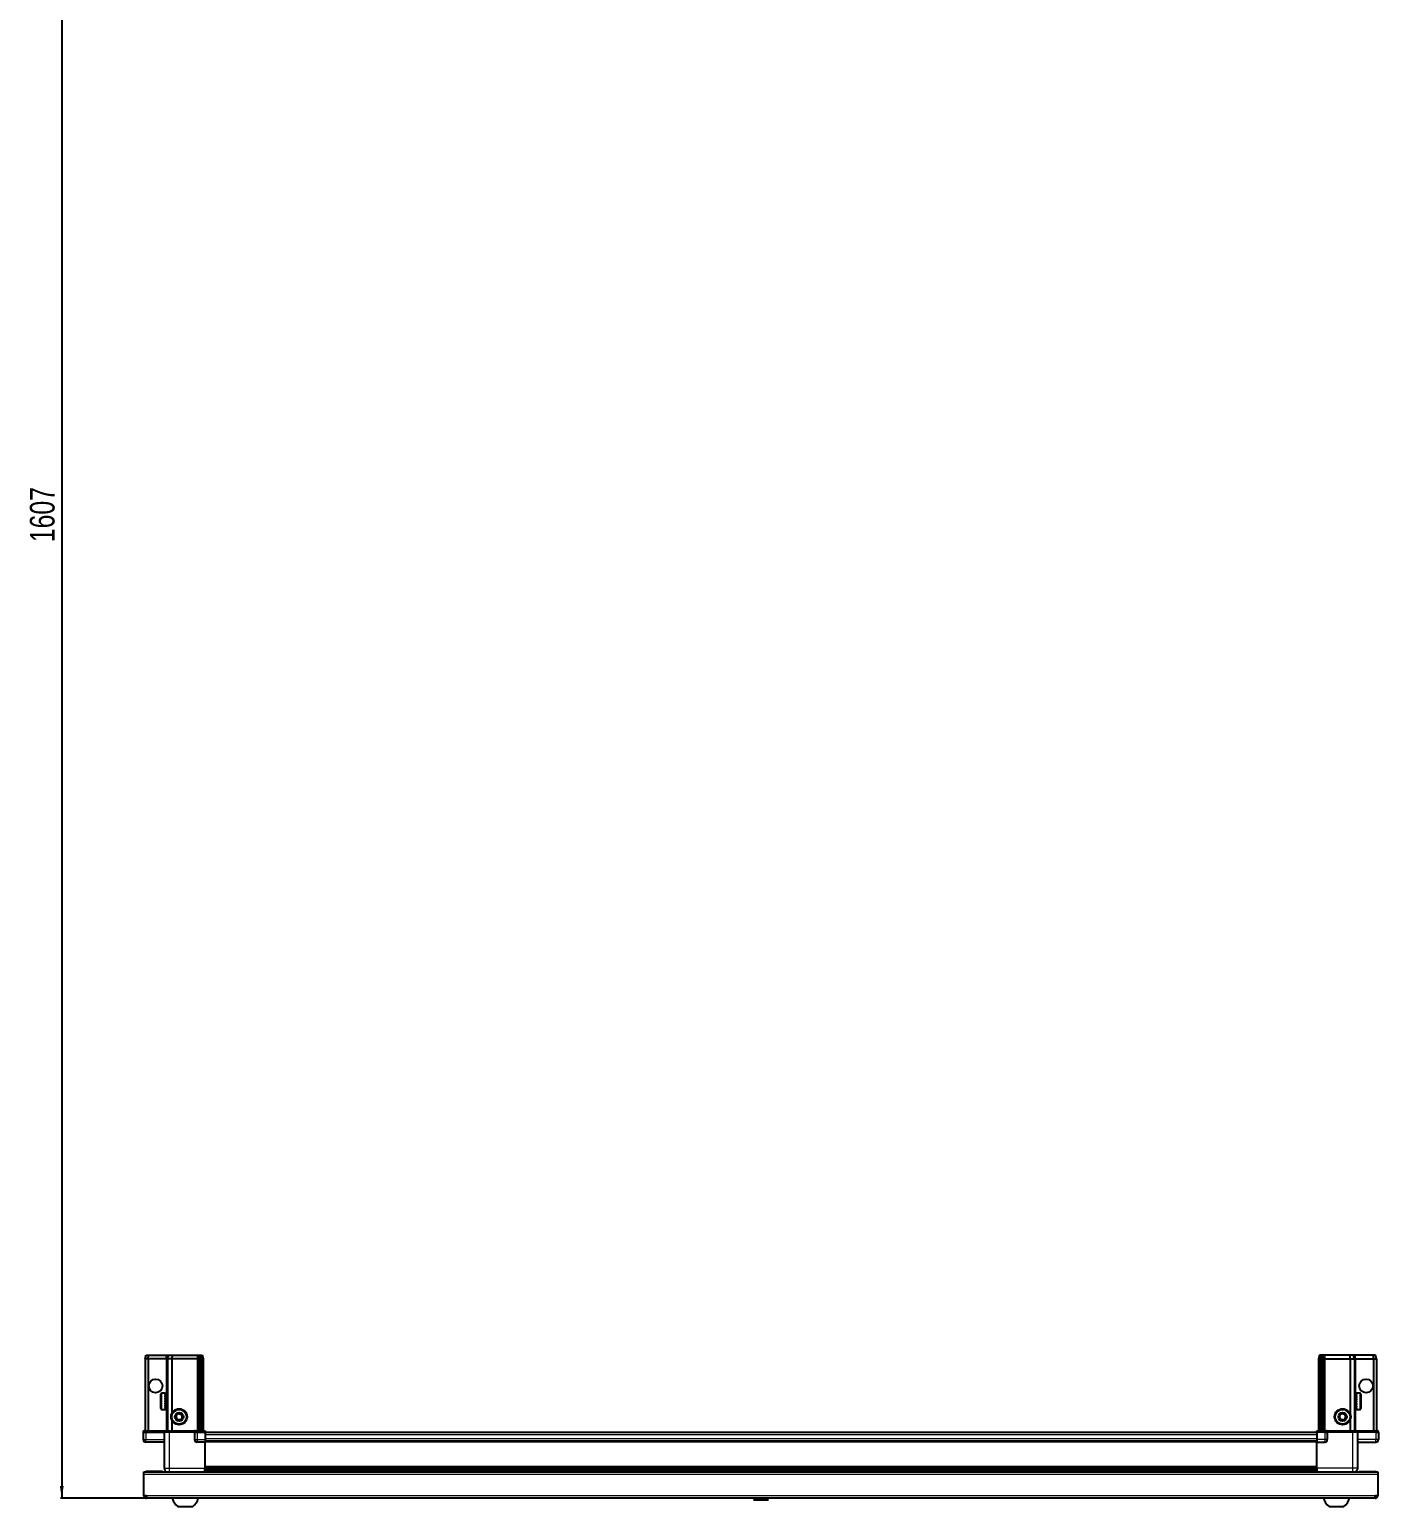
# Model space of a CAD drawing. Header units: millimetres. Extents: x 1415 to 5525, y -865 to 1603.
# Drawn here: x 1479 to 2571, y -865 to 330 of the extents above; entities that cross this region are included whole.
import ezdxf

# ---------------------------------------------------------------- set-up
doc = ezdxf.new("R2010")
doc.units = ezdxf.units.MM
doc.layers.add('FORMAT', color=7, linetype='Continuous')
doc.styles.add('SLDTEXTSTYLE0', font='TXT', dxfattribs={"width": 0.75})
doc.dimstyles.new('SLDDIMSTYLE0', dxfattribs={"dimtxt": 20, "dimasz": 10, "dimexe": 0, "dimexo": 0.0625, "dimgap": 5, "dimtad": 2, "dimdec": 1, "dimrnd": 1e-09, "dimzin": 12, "dimdsep": 46, "dimtxsty": 'SLDTEXTSTYLE0', "dimsah": 1, "dimcen": 0.09, "dimadec": 0, "dimazin": 3, "dimtfac": 1, "dimtofl": 0, "dimtmove": 0, "dimatfit": 3, "dimfxl": 0, "dimfrac": 2, "dimtolj": 1, "dimtzin": 12, "dimarcsym": 0})

# ---------------------------------------------------------------- blocks, each defined once
blk = doc.blocks.new('_D_8')
at = {"layer": 'FORMAT'}
for p, q in [((2065, 748.4), (1503.8, 748.4)), ((1504.8, 748.4), (1504.8, -858.6)), ((1573.4, -858.6), (1503.8, -858.6))]:
    blk.add_line(p, q, dxfattribs=at)
for points in [[(1504.8, 748.4), (1503.3, 738.4), (1506.4, 738.4)], [(1504.8, -858.6), (1506.4, -848.6), (1503.3, -848.6)]]:
    blk.add_solid(points, dxfattribs=at)
at = {"layer": 'FORMAT', "insert": (1479, -84.6), "char_height": 20, "attachment_point": 1, "rotation": 90, "style": 'SLDTEXTSTYLE0'}
blk.add_mtext('1607', dxfattribs=at)

msp = doc.modelspace()

# ---------------------------------------------------------------- linework, layer by layer
at = {"color": 7, "linetype": 'Continuous', "lineweight": 25}
for p, q in [((1572.32, -745.58), (1573.12, -742.58)), ((1572.32, -745.58), (1572.32, -803.88)), ((1574.82, -745.58), (1572.32, -745.58)), ((1573.12, -742.58), (1574.97, -742.58)), ((1574.82, -745.58), (1574.97, -742.58)), ((1574.82, -745.58), (1574.82, -803.88)), ((1589.32, -745.58), (1574.82, -745.58)), ((1574.97, -742.58), (1589.32, -742.58)), ((1589.32, -742.58), (1591.12, -742.58)), ((1590.32, -745.58), (1589.32, -745.58)), ((1590.32, -745.58), (1591.12, -742.58)), ((1593.82, -745.58), (1590.32, -745.58)), ((1590.32, -745.58), (1590.32, -803.88)), ((1591.12, -742.58), (1594.15, -742.58)), ((1594.15, -742.58), (1593.82, -745.58)), ((1614.32, -745.58), (1593.82, -745.58)), ((1593.82, -745.58), (1593.82, -790.08)), ((1594.15, -742.58), (1614.32, -742.58)), ((1614.32, -742.58), (1616.12, -742.58)), ((1615.32, -745.58), (1614.32, -745.58)), ((1616.12, -742.58), (1615.32, -745.58)), ((1615.32, -745.58), (1615.32, -803.88)), ((1616.32, -745.58), (1615.32, -745.58)), ((1616.12, -742.58), (1616.86, -742.58)), ((1616.86, -742.58), (1616.32, -745.58)), ((1616.32, -745.58), (1616.32, -803.88)), ((1617.82, -745.58), (1616.32, -745.58)), ((1616.86, -742.58), (1617.36, -742.58)), ((1617.36, -742.58), (1617.82, -745.58)), ((1617.36, -742.58), (1618.52, -742.58)), ((1617.82, -745.58), (1617.82, -803.88)), ((1619.32, -745.58), (1617.82, -745.58)), ((1618.52, -742.58), (1619.32, -745.58)), ((1619.32, -745.58), (1619.32, -803.88)), ((2523.12, -742.58), (2522.32, -745.58)), ((2522.32, -745.58), (2523.82, -745.58)), ((2522.32, -745.58), (2522.32, -803.88)), ((2524.28, -742.58), (2523.12, -742.58)), ((2524.28, -742.58), (2523.82, -745.58)), ((2523.82, -745.58), (2523.82, -803.88)), ((2523.82, -745.58), (2525.32, -745.58)), ((2524.78, -742.58), (2524.28, -742.58)), ((2524.78, -742.58), (2525.32, -745.58)), ((2525.52, -742.58), (2524.78, -742.58)), ((2525.32, -745.58), (2526.32, -745.58)), ((2525.32, -745.58), (2525.32, -803.88)), ((2525.52, -742.58), (2526.32, -745.58)), ((2527.32, -742.58), (2525.52, -742.58)), ((2526.32, -745.58), (2526.32, -803.88)), ((2526.32, -745.58), (2527.32, -745.58)), ((2547.49, -742.58), (2527.32, -742.58)), ((2527.32, -745.58), (2547.82, -745.58)), ((2547.49, -742.58), (2547.82, -745.58)), ((2550.52, -742.58), (2547.49, -742.58)), ((2547.82, -745.58), (2547.82, -790.08)), ((2547.82, -745.58), (2551.32, -745.58)), ((2551.32, -745.58), (2550.52, -742.58)), ((2552.32, -742.58), (2550.52, -742.58)), ((2551.32, -745.58), (2551.32, -803.88)), ((2551.32, -745.58), (2552.32, -745.58)), ((2566.67, -742.58), (2552.32, -742.58)), ((2552.32, -745.58), (2566.82, -745.58)), ((2566.82, -745.58), (2566.67, -742.58)), ((2568.52, -742.58), (2566.67, -742.58)), ((2566.82, -745.58), (2569.32, -745.58)), ((2566.82, -745.58), (2566.82, -803.88)), ((2569.32, -745.58), (2568.52, -742.58)), ((2569.32, -745.58), (2569.32, -803.88)), ((1585.12, -785.78), (1585.12, -774.38)), ((1588.32, -773.58), (1585.92, -773.58)), ((1588.32, -773.58), (1588.32, -773.59)), ((1588.32, -773.59), (1588.82, -773.59)), ((1588.32, -773.77), (1588.82, -773.77)), ((1588.32, -773.77), (1588.32, -773.99)), ((1588.32, -773.99), (1588.82, -773.99)), ((1588.32, -774.57), (1588.82, -774.57)), ((1588.32, -774.57), (1588.32, -774.99)), ((1588.32, -774.99), (1588.82, -774.99)), ((1588.32, -775.9), (1588.82, -775.9)), ((1588.32, -775.9), (1588.32, -776.49)), ((1588.32, -776.49), (1588.82, -776.49)), ((1588.82, -773.77), (1588.82, -773.59)), ((1588.82, -773.99), (1588.82, -773.77)), ((1588.82, -774.57), (1588.82, -773.99)), ((1588.82, -774.99), (1588.82, -774.57)), ((1588.82, -775.9), (1588.82, -774.99)), ((1588.92, -775.68), (1588.82, -775.68)), ((1588.82, -776.49), (1588.82, -775.9)), ((1588.82, -777.65), (1588.82, -776.49)), ((1588.92, -784.48), (1588.92, -775.68)), ((1589.8, -776.77), (1589.32, -776.08)), ((1589.32, -784.08), (1589.32, -776.08)), ((1590.29, -776.08), (1589.8, -776.77)), ((1589.8, -783.39), (1589.8, -776.77)), ((1590.32, -776.08), (1590.29, -776.08)), ((1590.29, -784.08), (1590.29, -776.08)), ((2551.35, -776.08), (2551.32, -776.08)), ((2551.84, -776.77), (2551.35, -776.08)), ((2551.35, -776.08), (2551.35, -784.08)), ((2552.32, -776.08), (2551.84, -776.77)), ((2551.84, -776.77), (2551.84, -783.39)), ((2552.32, -776.08), (2552.32, -784.08)), ((2552.82, -775.68), (2552.72, -775.68)), ((2552.72, -775.68), (2552.72, -784.48)), ((2555.72, -773.58), (2552.82, -773.58)), ((2553.32, -773.58), (2552.82, -773.58)), ((2552.82, -773.58), (2552.82, -773.63)), ((2552.82, -773.63), (2552.82, -773.91)), ((2553.32, -773.63), (2552.82, -773.63)), ((2553.32, -773.91), (2552.82, -773.91)), ((2552.82, -773.91), (2552.82, -774.19)), ((2553.32, -774.19), (2552.82, -774.19)), ((2552.82, -774.19), (2552.82, -774.85)), ((2553.32, -774.85), (2552.82, -774.85)), ((2552.82, -774.85), (2552.82, -775.32)), ((2552.82, -775.32), (2552.82, -776.3)), ((2553.32, -775.32), (2552.82, -775.32)), ((2553.32, -776.3), (2552.82, -776.3)), ((2552.82, -776.3), (2552.82, -776.92)), ((2552.82, -776.92), (2552.82, -778.12)), ((2553.32, -776.92), (2552.82, -776.92)), ((2553.32, -773.63), (2553.32, -773.58)), ((2553.32, -774.19), (2553.32, -773.91)), ((2553.32, -775.32), (2553.32, -774.85)), ((2553.32, -776.92), (2553.32, -776.3)), ((2556.52, -774.38), (2556.52, -785.78)), ((1585.92, -786.58), (1588.32, -786.58)), ((1588.32, -777.65), (1588.82, -777.65)), ((1588.32, -777.65), (1588.32, -778.35)), ((1588.32, -778.35), (1588.82, -778.35)), ((1588.32, -779.63), (1588.82, -779.63)), ((1588.32, -779.63), (1588.32, -780.37)), ((1588.32, -779.77), (1588.82, -779.77)), ((1588.32, -780.27), (1588.82, -780.27)), ((1588.32, -780.37), (1588.82, -780.37)), ((1588.32, -781.65), (1588.82, -781.65)), ((1588.32, -781.65), (1588.32, -782.36)), ((1588.32, -782.36), (1588.82, -782.36)), ((1588.32, -783.52), (1588.82, -783.52)), ((1588.32, -783.52), (1588.32, -784.13)), ((1588.32, -784.13), (1588.82, -784.13)), ((1588.32, -785.06), (1588.82, -785.06)), ((1588.32, -785.06), (1588.32, -785.5)), ((1588.32, -785.5), (1588.82, -785.5)), ((1588.32, -786.11), (1588.82, -786.11)), ((1588.32, -786.11), (1588.32, -786.34)), ((1588.32, -786.34), (1588.82, -786.34)), ((1588.32, -786.56), (1588.82, -786.56)), ((1588.32, -786.56), (1588.32, -786.58)), ((1588.32, -786.57), (1588.82, -786.57)), ((1588.82, -778.35), (1588.82, -777.65)), ((1588.82, -779.63), (1588.82, -778.35)), ((1588.82, -779.77), (1588.82, -779.63)), ((1588.82, -780.37), (1588.82, -780.27)), ((1588.82, -781.65), (1588.82, -780.37)), ((1588.82, -782.36), (1588.82, -781.65)), ((1588.82, -783.52), (1588.82, -782.36)), ((1588.82, -784.13), (1588.82, -783.52)), ((1588.82, -785.06), (1588.82, -784.13)), ((1588.82, -784.48), (1588.92, -784.48)), ((1588.82, -785.5), (1588.82, -785.06)), ((1588.82, -786.11), (1588.82, -785.5)), ((1588.82, -786.34), (1588.82, -786.11)), ((1588.82, -786.56), (1588.82, -786.34)), ((1588.82, -786.57), (1588.82, -786.56)), ((1589.32, -784.08), (1589.8, -783.39)), ((1589.8, -783.39), (1590.29, -784.08)), ((1590.29, -784.08), (1590.32, -784.08)), ((2551.32, -784.08), (2551.35, -784.08)), ((2551.35, -784.08), (2551.84, -783.39)), ((2551.84, -783.39), (2552.32, -784.08)), ((2552.72, -784.48), (2552.82, -784.48)), ((2553.32, -778.12), (2552.82, -778.12)), ((2552.82, -778.12), (2552.82, -778.75)), ((2553.32, -778.75), (2552.82, -778.75)), ((2552.82, -778.83), (2552.82, -780.13)), ((2553.32, -778.83), (2552.82, -778.83)), ((2553.32, -780.13), (2552.82, -780.13)), ((2553.32, -780.61), (2552.82, -780.61)), ((2552.82, -780.61), (2552.82, -780.87)), ((2552.82, -780.87), (2552.82, -782.14)), ((2553.32, -780.87), (2552.82, -780.87)), ((2553.32, -782.14), (2552.82, -782.14)), ((2552.82, -782.14), (2552.82, -782.82)), ((2552.82, -782.82), (2552.82, -783.94)), ((2553.32, -782.82), (2552.82, -782.82)), ((2553.32, -783.94), (2552.82, -783.94)), ((2552.82, -783.94), (2552.82, -784.51)), ((2552.82, -784.51), (2552.82, -785.37)), ((2553.32, -784.51), (2552.82, -784.51)), ((2553.32, -785.37), (2552.82, -785.37)), ((2552.82, -785.37), (2552.82, -785.76)), ((2552.82, -785.76), (2552.82, -786.28)), ((2553.32, -785.76), (2552.82, -785.76)), ((2553.32, -786.28), (2552.82, -786.28)), ((2552.82, -786.28), (2552.82, -786.46)), ((2552.82, -786.46), (2552.82, -786.58)), ((2553.32, -786.46), (2552.82, -786.46)), ((2552.82, -786.58), (2555.72, -786.58)), ((2553.32, -778.83), (2553.32, -778.12)), ((2553.32, -780.87), (2553.32, -780.13)), ((2553.32, -782.82), (2553.32, -782.14)), ((2553.32, -784.51), (2553.32, -783.94)), ((2553.32, -785.76), (2553.32, -785.37)), ((2553.32, -786.46), (2553.32, -786.28)), ((1593.82, -795.08), (1593.82, -803.88)), ((2547.82, -795.08), (2547.82, -803.88)), ((1571.32, -803.88), (1570.82, -804.75)), ((1570.82, -805.08), (1570.82, -804.75)), ((1570.82, -805.08), (1572.82, -805.08)), ((1570.82, -805.08), (1570.82, -811.08)), ((1572.82, -803.88), (1571.32, -803.88)), ((1572.82, -803.88), (1587.62, -803.88)), ((1587.62, -805.08), (1572.82, -805.08)), ((1572.82, -805.08), (1587.62, -805.08)), ((1587.62, -803.88), (1587.82, -803.88)), ((1587.82, -805.08), (1587.62, -805.08)), ((1587.82, -805.08), (1587.82, -803.88)), ((1587.82, -803.88), (1591.82, -803.88)), ((1591.82, -805.08), (1587.82, -805.08)), ((1587.82, -805.08), (1587.82, -834.08)), ((1591.82, -803.88), (1612.12, -803.88)), ((1612.12, -805.08), (1591.82, -805.08)), ((1612.12, -803.88), (1612.32, -803.88)), ((1612.32, -805.08), (1612.12, -805.08)), ((1612.32, -805.08), (1612.32, -803.88)), ((1613, -803.88), (1612.32, -803.88)), ((1612.32, -805.08), (1614.32, -805.08)), ((1612.32, -805.08), (1612.32, -811.08)), ((1613, -803.88), (1620.82, -803.88)), ((1620.82, -804.75), (1614.32, -804.75)), ((1620.82, -805.08), (1614.32, -805.08)), ((1614.32, -805.08), (1620.82, -805.08)), ((1620.82, -803.88), (1620.82, -804.75)), ((1620.82, -804.75), (1620.82, -804.75)), ((1620.82, -805.08), (1620.82, -804.75)), ((1620.82, -805.08), (1620.82, -805.08)), ((1620.82, -805.08), (1620.82, -811.08)), ((2520.82, -805.23), (1620.82, -805.23)), ((1620.82, -811.08), (1620.82, -813.08)), ((2520.82, -812.43), (1620.82, -812.43)), ((2520.82, -804.75), (2520.82, -803.88)), ((2520.82, -803.88), (2528.64, -803.88)), ((2527.32, -804.75), (2520.82, -804.75)), ((2520.82, -805.08), (2520.82, -804.75)), ((2527.32, -805.08), (2520.82, -805.08)), ((2520.82, -805.08), (2520.82, -811.08)), ((2520.82, -811.08), (2520.82, -813.08)), ((2527.32, -805.08), (2529.32, -805.08)), ((2529.32, -805.08), (2527.32, -805.08)), ((2529.32, -803.88), (2528.64, -803.88)), ((2529.32, -805.08), (2529.32, -803.88)), ((2529.32, -803.88), (2529.52, -803.88)), ((2529.52, -805.08), (2529.32, -805.08)), ((2529.32, -805.08), (2529.32, -811.08)), ((2529.52, -803.88), (2549.82, -803.88)), ((2549.82, -805.08), (2529.52, -805.08)), ((2549.82, -803.88), (2553.82, -803.88)), ((2553.82, -805.08), (2549.82, -805.08)), ((2553.82, -805.08), (2553.82, -803.88)), ((2553.82, -803.88), (2554.02, -803.88)), ((2554.02, -805.08), (2553.82, -805.08)), ((2553.82, -805.08), (2553.82, -834.08)), ((2554.02, -803.88), (2568.82, -803.88)), ((2568.82, -805.08), (2554.02, -805.08)), ((2570.32, -803.88), (2568.82, -803.88)), ((2568.82, -805.08), (2570.82, -805.08)), ((2570.82, -804.75), (2570.32, -803.88)), ((2570.82, -804.75), (2570.32, -803.88)), ((2570.82, -805.08), (2570.82, -804.75)), ((2570.82, -805.08), (2570.82, -804.75)), ((2570.82, -805.08), (2570.82, -805.08)), ((2570.82, -805.08), (2570.82, -811.08)), ((1587.82, -813.08), (1572.82, -813.08)), ((1620.82, -813.08), (1614.32, -813.08)), ((1620.82, -834.08), (1620.82, -813.08)), ((2520.82, -813.08), (2527.32, -813.08)), ((2520.82, -834.08), (2520.82, -813.08)), ((2553.82, -813.08), (2568.82, -813.08)), ((1620.67, -837.08), (1620.67, -834.08)), ((1620.82, -835.1), (2520.82, -835.1)), ((1620.82, -835.14), (2520.82, -835.14)), ((2520.97, -837.08), (2520.97, -834.08)), ((1571.32, -837.08), (2570.32, -837.08)), ((1571.32, -839.18), (1571.32, -837.08)), ((1571.32, -856.48), (1571.32, -839.18)), ((1586.32, -836.98), (1573.42, -836.98)), ((1586.32, -836.98), (1586.32, -837.08)), ((1644.7, -836.93), (1620.82, -836.93)), ((1639.32, -837.08), (1639.32, -836.93)), ((1639.36, -837.08), (1639.36, -836.93)), ((1639.63, -837.08), (1639.63, -836.93)), ((1639.89, -837.08), (1639.89, -836.93)), ((1640.54, -837.08), (1640.54, -836.93)), ((1641.01, -837.08), (1641.01, -836.93)), ((1641.97, -837.08), (1641.97, -836.93)), ((1642.59, -837.08), (1642.59, -836.93)), ((1643.78, -837.08), (1643.78, -836.93)), ((1644.44, -837.08), (1644.44, -836.93)), ((1644.49, -837.08), (1644.49, -836.93)), ((1645.79, -836.93), (1644.7, -836.93)), ((1645.79, -837.08), (1645.79, -836.93)), ((1645.79, -836.93), (1645.79, -836.93)), ((1646.52, -836.93), (1645.79, -836.93)), ((1645.8, -837.08), (1645.8, -836.93)), ((1646.3, -837.08), (1646.3, -836.93)), ((1646.52, -837.08), (1646.52, -836.93)), ((1646.94, -836.93), (1646.52, -836.93)), ((1646.52, -836.93), (1646.52, -836.93)), ((2494.7, -836.93), (1646.94, -836.93)), ((1647.8, -837.08), (1647.8, -836.93)), ((1648.49, -837.08), (1648.49, -836.93)), ((1649.61, -837.08), (1649.61, -836.93)), ((1650.19, -837.08), (1650.19, -836.93)), ((1651.06, -837.08), (1651.06, -836.93)), ((1651.46, -837.08), (1651.46, -836.93)), ((1651.99, -837.08), (1651.99, -836.93)), ((1652.18, -837.08), (1652.18, -836.93)), ((1652.32, -837.08), (1652.32, -836.93)), ((2489.32, -837.08), (2489.32, -836.93)), ((2489.49, -837.08), (2489.49, -836.93)), ((2489.7, -837.08), (2489.7, -836.93)), ((2490.26, -837.08), (2490.26, -836.93)), ((2490.68, -837.08), (2490.68, -836.93)), ((2491.58, -837.08), (2491.58, -836.93)), ((2492.16, -837.08), (2492.16, -836.93)), ((2493.31, -837.08), (2493.31, -836.93)), ((2494, -837.08), (2494, -836.93)), ((2495.28, -836.93), (2494.7, -836.93)), ((2495.28, -837.08), (2495.28, -836.93)), ((2495.29, -836.93), (2495.28, -836.93)), ((2496.02, -836.93), (2495.29, -836.93)), ((2495.46, -837.08), (2495.46, -836.93)), ((2495.96, -837.08), (2495.96, -836.93)), ((2496.02, -837.08), (2496.02, -836.93)), ((2496.94, -836.93), (2496.02, -836.93)), ((2496.02, -836.93), (2496.02, -836.93)), ((2520.82, -836.93), (2496.94, -836.93)), ((2497.31, -837.08), (2497.31, -836.93)), ((2498.02, -837.08), (2498.02, -836.93)), ((2499.19, -837.08), (2499.19, -836.93)), ((2499.8, -837.08), (2499.8, -836.93)), ((2500.75, -837.08), (2500.75, -836.93)), ((2501.19, -837.08), (2501.19, -836.93)), ((2501.82, -837.08), (2501.82, -836.93)), ((2502.06, -837.08), (2502.06, -836.93)), ((2502.3, -837.08), (2502.3, -836.93)), ((2502.32, -837.08), (2502.32, -836.93)), ((2555.32, -836.98), (2555.32, -837.08)), ((2555.32, -836.98), (2568.22, -836.98)), ((2570.32, -837.08), (2570.32, -839.18)), ((2570.32, -839.18), (2570.32, -856.48)), ((1573.42, -856.48), (1571.32, -856.48)), ((1573.42, -856.48), (1573.42, -858.58)), ((2568.22, -858.58), (1573.42, -858.58)), ((2066.02, -858.58), (2065.03, -859.57)), ((2065.03, -859.57), (2065.03, -860.08)), ((2076.6, -859.57), (2065.03, -859.57)), ((2076.6, -860.08), (2065.03, -860.08)), ((2076.6, -859.57), (2075.62, -858.58)), ((2076.6, -860.08), (2076.6, -859.57)), ((2570.32, -856.48), (2568.22, -856.48)), ((2568.22, -858.58), (2568.22, -856.48)), ((1598.82, -865.18), (1610.82, -865.18)), ((2530.82, -865.18), (2542.82, -865.18))]:
    msp.add_line(p, q, dxfattribs=at)
at = {"color": 8, "linetype": 'Continuous', "lineweight": 18}
for p, q in [((1589.32, -745.58), (1589.32, -742.58)), ((1589.32, -745.58), (1589.32, -776.08)), ((1614.32, -742.58), (1614.32, -745.58)), ((1614.32, -745.58), (1614.32, -803.88)), ((2527.32, -742.58), (2527.32, -745.58)), ((2527.32, -745.58), (2527.32, -803.88)), ((2552.32, -745.58), (2552.32, -742.58)), ((2552.32, -745.58), (2552.32, -776.08)), ((1585.92, -786.58), (1585.92, -773.58)), ((2555.72, -773.58), (2555.72, -786.58)), ((1589.32, -784.08), (1589.32, -803.88)), ((2552.32, -784.08), (2552.32, -803.88)), ((1570.82, -811.08), (1572.82, -811.08)), ((1572.82, -805.08), (1572.82, -803.88)), ((1572.82, -805.08), (1572.82, -811.08)), ((1572.82, -811.08), (1587.82, -811.08)), ((1572.82, -813.08), (1572.82, -811.08)), ((1587.62, -805.08), (1587.62, -803.88)), ((1591.82, -805.08), (1591.82, -803.88)), ((1591.82, -805.08), (1591.82, -834.08)), ((1612.12, -805.08), (1612.12, -803.88)), ((1612.32, -811.08), (1614.32, -811.08)), ((1614.32, -805.08), (1614.32, -804.75)), ((1614.32, -805.08), (1614.32, -811.08)), ((1614.32, -811.08), (1620.82, -811.08)), ((1614.32, -811.08), (1614.32, -813.08)), ((1620.82, -805.08), (1620.82, -804.75)), ((2520.82, -807.23), (1620.82, -807.23)), ((2520.82, -810.43), (1620.82, -810.43)), ((2527.32, -811.08), (2520.82, -811.08)), ((2527.32, -805.08), (2527.32, -804.75)), ((2527.32, -805.08), (2527.32, -811.08)), ((2529.32, -811.08), (2527.32, -811.08)), ((2527.32, -811.08), (2527.32, -813.08)), ((2529.52, -803.88), (2529.52, -805.08)), ((2549.82, -805.08), (2549.82, -803.88)), ((2549.82, -805.08), (2549.82, -834.08)), ((2568.82, -811.08), (2553.82, -811.08)), ((2554.02, -803.88), (2554.02, -805.08)), ((2568.82, -805.08), (2568.82, -803.88)), ((2568.82, -805.08), (2568.82, -811.08)), ((2570.82, -811.08), (2568.82, -811.08)), ((2568.82, -813.08), (2568.82, -811.08)), ((2520.82, -813.08), (1620.82, -813.08)), ((1591.82, -834.08), (1620.82, -834.08)), ((1620.82, -832.48), (2520.82, -832.48)), ((2520.82, -833.9), (1620.82, -833.9)), ((1620.82, -836.34), (2520.82, -836.34)), ((2549.82, -834.08), (2520.82, -834.08)), ((2570.32, -839.18), (1571.32, -839.18)), ((1573.42, -837.08), (1573.42, -836.98)), ((2568.22, -837.08), (2568.22, -836.98)), ((2568.22, -856.48), (1573.42, -856.48))]:
    msp.add_line(p, q, dxfattribs=at)
at = {"color": 7, "linetype": 'Continuous', "lineweight": 25, "flags": 128}
for points in [[(1573.42, -836.98), (1573.01, -837.02), (1572.78, -837.08)], [(2568.86, -837.08), (2568.63, -837.02), (2568.22, -836.98)]]:
    msp.add_lwpolyline(points, dxfattribs=at)
at = {"color": 7, "linetype": 'Continuous', "lineweight": 25}
for centre, radius in [((1580.82, -767.58), 5.5), ((2560.82, -767.58), 5.5), ((1599.82, -792.58), 6.5), ((2541.82, -792.58), 6.5), ((1599.82, -792.58), 3.46), ((2541.82, -792.58), 3.46)]:
    msp.add_circle(centre, radius, dxfattribs=at)
at = {"color": 8, "linetype": 'Continuous', "lineweight": 18}
for centre in [(1599.82, -792.58), (2541.82, -792.58)]:
    msp.add_circle(centre, 5.7, dxfattribs=at)
at = {"color": 7, "linetype": 'Continuous', "lineweight": 25}
for centre, radius, start, end in [((1585.92, -774.38), 0.8, 90, 180), ((1589.32, -775.68), 0.4, 180, 270), ((2552.32, -775.68), 0.4, 270, 0), ((2555.72, -774.38), 0.8, 0, 90), ((1585.92, -785.78), 0.8, 180, 270), ((1589.32, -784.48), 0.4, 90, 180), ((2552.32, -784.48), 0.4, 360, 90), ((2555.72, -785.78), 0.8, 270, 0), ((1599.82, -792.58), 2.5, 147.37605, 207.37605), ((1599.82, -792.58), 2.5, 207.37605, 267.37605), ((1599.82, -792.58), 2.5, 87.37605, 147.37605), ((1599.82, -792.58), 2.5, 267.37605, 327.37605), ((1599.82, -792.58), 2.5, 27.37605, 87.37605), ((1599.82, -792.58), 2.5, 327.37605, 27.37605), ((2541.82, -792.58), 2.5, 134.67671, 194.67671), ((2541.82, -792.58), 2.5, 194.67671, 254.67671), ((2541.82, -792.58), 2.5, 74.67671, 134.67671), ((2541.82, -792.58), 2.5, 254.67671, 314.67671), ((2541.82, -792.58), 2.5, 14.67671, 74.67671), ((2541.82, -792.58), 2.5, 314.67671, 14.67671), ((1572.82, -811.08), 2, 180, 270), ((1614.32, -811.08), 2, 180, 270), ((2527.32, -811.08), 2, 270, 0), ((2568.82, -811.08), 2, 270, 0), ((1573.42, -856.48), 2.1, 180, 270), ((1573.42, -856.48), 0.6, 180, 270), ((1605.84, -855.56), 11.91, 194.70035, 233.8734), ((1603.8, -855.56), 11.91, 306.1266, 345.29965), ((2537.84, -855.56), 11.91, 194.70035, 233.8734), ((2535.8, -855.56), 11.91, 306.1266, 345.29965), ((2568.22, -856.48), 2.1, 270, 0), ((2568.22, -856.48), 0.6, 270, 0)]:
    msp.add_arc(centre, radius, start, end, dxfattribs=at)
for centre, start_param, end_param in [((1614.32, -801.28), 2.4188584, 3.1415927), ((2527.32, -801.28), 3.1415927, 3.8643269)]:
    msp.add_ellipse(centre, major_axis=(0, 3.46), ratio=0.5773503, start_param=start_param, end_param=end_param, dxfattribs=at)
for points, knots in [([(1596.94, -792.45), (1597.21, -792.01), (1597.73, -791.2), (1598.25, -790.39), (1598.49, -790.02)], [0, 0, 0, 0, 0.5346859, 1, 1, 1, 1]), ([(1598.26, -795.01), (1598.21, -794.9), (1597.93, -794.37), (1597.47, -793.49), (1597.09, -792.75), (1596.94, -792.45)], [0, 0, 0, 0, 0.1331247, 0.6370994, 1, 1, 1, 1]), ([(1601.15, -795.14), (1600.63, -795.12), (1599.67, -795.08), (1598.71, -795.03), (1598.26, -795.01)], [0, 0, 0, 0, 0.53468586, 1, 1, 1, 1]), ([(1598.49, -790.02), (1599.01, -790.04), (1599.97, -790.08), (1600.93, -790.13), (1601.38, -790.15)], [0, 0, 0, 0, 0.5346859, 1, 1, 1, 1]), ([(1602.7, -792.71), (1602.43, -793.15), (1601.91, -793.96), (1601.39, -794.77), (1601.15, -795.14)], [0, 0, 0, 0, 0.5346859, 1, 1, 1, 1]), ([(1601.38, -790.15), (1601.53, -790.46), (1601.91, -791.19), (1602.37, -792.07), (1602.65, -792.6), (1602.7, -792.71)], [0, 0, 0, 0, 0.36290056, 0.86687533, 1, 1, 1, 1]), ([(2539.04, -791.82), (2539.4, -791.45), (2540.09, -790.78), (2540.77, -790.1), (2541.09, -789.79)], [0, 0, 0, 0, 0.5346859, 1, 1, 1, 1]), ([(2539.77, -794.61), (2539.68, -794.28), (2539.47, -793.48), (2539.22, -792.52), (2539.07, -791.94), (2539.04, -791.82)], [0, 0, 0, 0, 0.36290056, 0.86687533, 1, 1, 1, 1]), ([(2542.55, -795.37), (2542.05, -795.24), (2541.12, -794.98), (2540.2, -794.73), (2539.77, -794.61)], [0, 0, 0, 0, 0.5346859, 1, 1, 1, 1]), ([(2541.09, -789.79), (2541.59, -789.92), (2542.52, -790.18), (2543.44, -790.43), (2543.87, -790.55)], [0, 0, 0, 0, 0.53468586, 1, 1, 1, 1]), ([(2544.6, -793.34), (2544.24, -793.71), (2543.55, -794.38), (2542.87, -795.06), (2542.55, -795.37)], [0, 0, 0, 0, 0.5346859, 1, 1, 1, 1]), ([(2543.87, -790.55), (2543.9, -790.67), (2544.06, -791.25), (2544.31, -792.21), (2544.52, -793.01), (2544.6, -793.34)], [0, 0, 0, 0, 0.1331247, 0.6370994, 1, 1, 1, 1]), ([(1587.82, -834.08), (1587.87, -834.52), (1587.94, -835.2), (1588.37, -836.01), (1588.83, -836.57), (1589.23, -836.93), (1589.5, -837.06), (1589.54, -837.08)], [0, 0, 0, 0, 0.3630185, 0.5584377, 0.7580039, 0.9575702, 1, 1, 1, 1]), ([(1620.82, -834.08), (1620.82, -834.48), (1620.82, -835.27), (1620.82, -836.28), (1620.82, -836.91), (1620.82, -837.07), (1620.82, -837.08)], [0, 0, 0, 0, 0.3255201, 0.6510403, 0.9765604, 1, 1, 1, 1]), ([(2520.82, -834.08), (2520.82, -834.48), (2520.82, -835.27), (2520.82, -836.28), (2520.82, -836.91), (2520.82, -837.07), (2520.82, -837.08)], [0, 0, 0, 0, 0.32552014, 0.65104028, 0.97656042, 1, 1, 1, 1]), ([(2553.82, -834.08), (2553.77, -834.52), (2553.7, -835.2), (2553.27, -836.01), (2552.81, -836.57), (2552.41, -836.93), (2552.14, -837.06), (2552.1, -837.08)], [0, 0, 0, 0, 0.3630185, 0.5584377, 0.7580039, 0.9575702, 1, 1, 1, 1])]:
    msp.add_open_spline(points, degree=3, knots=knots, dxfattribs=at)
at = {"color": 8, "linetype": 'Continuous', "lineweight": 18}
for points in [[(1587.82, -834.08), (1587.88, -834.08), (1588, -834.08), (1588.93, -834.08), (1590.25, -834.08), (1591.3, -834.08), (1591.82, -834.08)], [(2553.82, -834.08), (2553.76, -834.08), (2553.64, -834.08), (2552.71, -834.08), (2551.39, -834.08), (2550.34, -834.08), (2549.82, -834.08)]]:
    msp.add_open_spline(points, degree=3, dxfattribs=at)
for points, knots in [([(1591.82, -834.08), (1591.82, -834.52), (1591.82, -835.2), (1591.82, -836.01), (1591.82, -836.57), (1591.82, -836.93), (1591.82, -837.06), (1591.82, -837.08)], [0, 0, 0, 0, 0.36301846, 0.55843766, 0.75800394, 0.95757021, 1, 1, 1, 1]), ([(2549.82, -834.08), (2549.82, -834.52), (2549.82, -835.2), (2549.82, -836.01), (2549.82, -836.57), (2549.82, -836.93), (2549.82, -837.06), (2549.82, -837.08)], [0, 0, 0, 0, 0.3630185, 0.5584377, 0.7580039, 0.9575702, 1, 1, 1, 1])]:
    msp.add_open_spline(points, degree=3, knots=knots, dxfattribs=at)

# ---------------------------------------------------------------- dimensions: what is measured, and where the dimension line sits
at = {"layer": 'FORMAT'}
dim = msp.add_linear_dim(base=(1504.82, -858.58), p1=(2065.03, 748.42), p2=(1573.42, -858.58), angle=90, dimstyle='SLDDIMSTYLE0', dxfattribs=at)
dim.commit()
dim.dimension.update_dxf_attribs({"geometry": '_D_8', "text_midpoint": (1504.82, -55.08), "dimtype": 160})

doc.saveas('drawing.dxf')
